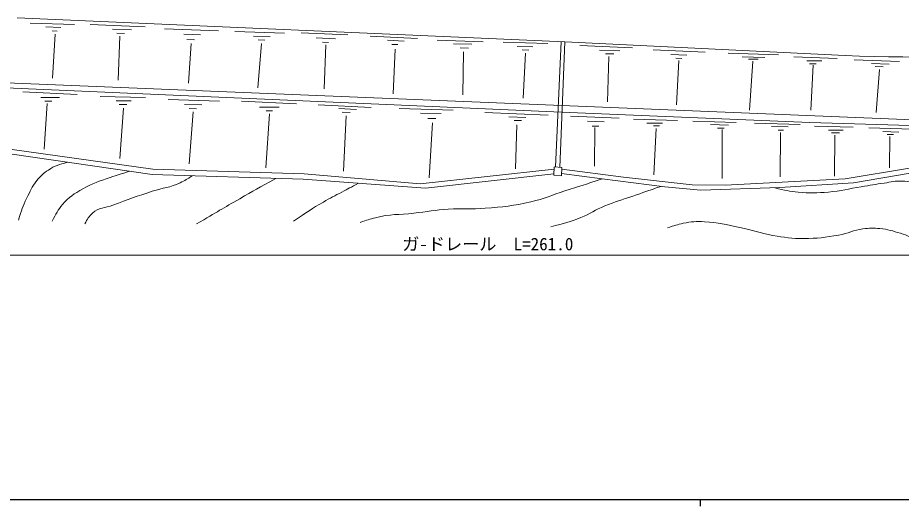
# Model space of a CAD drawing. Units: millimetres, scale not verified. Extents: x 40000 to 680000, y 20000 to 380000.
# Drawn here: x 268474 to 397363, y 204000 to 275286 of the extents above; entities that cross this region are included whole.
import ezdxf
from ezdxf.enums import TextEntityAlignment as Align

# ---------------------------------------------------------------- set-up
doc = ezdxf.new("R2010")
doc.units = ezdxf.units.MM
doc.header["$LTSCALE"] = 1000
for name, color, linetype, lineweight in [('M-BGD', 7, 'Continuous', 13), ('M-STR-HTXT', 7, 'Continuous', 13), ('M-TTL-BAND', 7, 'Continuous', 25)]:
    doc.layers.add(name, color=color, linetype=linetype, lineweight=lineweight)
doc.styles.add('ＭＳ ゴシック', font='')
doc.styles.get('ＭＳ ゴシック').set_extended_font_data('MS Gothic')

msp = doc.modelspace()

# ---------------------------------------------------------------- linework, layer by layer
at = {"layer": 'M-BGD'}
for p, q in [((348275, 271776), (268377, 275286)), ((270292, 274478), (276741, 274271)), ((272599, 273946), (274788, 273857)), ((273487, 273354), (274226, 273324)), ((279048, 274271), (287081, 273942)), ((282282, 273601), (285057, 273535)), ((289872, 273663), (297780, 273347)), ((300145, 273280), (307383, 273023)), ((273930, 272881), (273546, 266461)), ((282927, 273022), (284070, 272983)), ((283387, 272601), (283137, 266159)), ((292692, 272874), (295138, 272795)), ((293146, 272105), (294290, 272066)), ((302886, 272590), (305312, 272530)), ((303557, 272037), (304543, 271998)), ((309809, 273063), (316652, 272767)), ((312018, 272333), (314838, 272195)), ((319891, 272585), (326774, 272230)), ((322396, 272013), (324841, 271875)), ((329649, 272018), (336379, 271742)), ((293777, 271513), (293392, 265725)), ((304030, 271525), (303498, 265056)), ((312925, 271702), (313832, 271663)), ((313438, 271327), (313181, 264888)), ((323027, 271382), (323915, 271362)), ((323520, 270672), (323224, 264183)), ((332020, 271485), (334702, 271426)), ((333026, 270874), (334209, 270854)), ((339273, 271695), (345821, 271498)), ((341324, 271084), (343592, 271044)), ((347729, 271800), (346928, 253490)), ((348275, 271776), (347542, 253450)), ((348275, 271776), (389195, 269766)), ((350469, 271216), (358141, 270901)), ((333519, 270282), (333416, 264011)), ((342074, 270571), (343026, 270565)), ((342567, 270098), (342192, 263530)), ((353349, 270526), (356287, 270447)), ((354236, 270033), (355439, 269994)), ((354690, 269639), (354512, 263022)), ((361169, 270577), (368772, 270252)), ((363746, 269897), (366060, 269818)), ((364483, 269384), (365364, 269345)), ((372102, 270088), (379438, 269851)), ((374136, 269552), (377436, 269499)), ((381706, 269578), (388007, 269312)), ((364930, 269042), (364558, 262574)), ((375083, 269223), (376490, 269223)), ((375688, 268921), (375228, 261798)), ((383599, 268996), (385756, 268983)), ((383981, 268562), (384954, 268576)), ((384480, 268352), (384145, 261811)), ((390476, 269148), (397082, 268911)), ((393020, 268595), (395603, 268516)), ((393533, 268161), (394716, 268122)), ((394164, 267708), (393715, 261471)), ((261197, 265995), (409521, 259945)), ((265151, 265118), (347814, 261503)), ((269219, 264460), (277167, 264065)), ((271862, 263651), (274563, 263651)), ((272434, 263099), (273459, 263119)), ((280510, 263794), (287136, 263637)), ((282817, 263143), (285006, 263143)), ((290425, 263341), (297919, 263124)), ((301129, 263094), (309155, 262719)), ((272789, 262764), (272335, 256108)), ((283271, 262611), (284414, 262611)), ((283921, 262078), (283394, 254757)), ((292811, 262631), (295316, 262572)), ((293501, 262039), (294566, 262000)), ((303751, 262246), (306611, 262207)), ((304718, 261674), (305664, 261694)), ((312286, 262559), (320057, 262204)), ((315323, 262026), (317907, 261888)), ((324099, 262021), (331998, 261785)), ((294093, 261546), (293477, 253973)), ((305191, 261240), (304693, 253391)), ((315816, 261513), (316960, 261454)), ((316388, 260961), (316023, 252895)), ((327206, 261341), (330223, 261282)), ((328300, 260601), (329483, 260601)), ((336630, 261461), (345860, 261086)), ((342616, 260737), (340101, 260810)), ((347814, 261503), (384038, 260004)), ((349114, 260902), (356194, 260646)), ((358304, 260459), (364694, 260281)), ((328981, 259950), (328515, 251919)), ((340890, 260297), (341955, 260278)), ((341304, 259666), (341087, 253217)), ((351599, 260192), (354005, 260113)), ((352249, 259462), (353266, 259480)), ((352653, 259269), (352617, 253612)), ((360227, 259920), (362514, 259880)), ((361200, 259525), (362067, 259512)), ((361594, 259105), (361246, 252340)), ((366965, 260209), (373296, 259972)), ((369533, 259681), (372154, 259611)), ((370559, 259155), (371540, 259146)), ((375936, 259908), (382602, 259724)), ((378408, 259421), (380840, 259382)), ((384038, 260004), (409612, 259204)), ((384676, 259448), (390356, 259329)), ((392625, 259226), (399041, 259042)), ((371216, 258953), (371238, 251823)), ((379407, 258882), (380183, 258895)), ((379722, 258553), (379699, 252068)), ((386727, 258876), (388857, 258876)), ((387200, 258501), (388344, 258481)), ((387654, 258146), (387595, 252170)), ((394650, 258660), (396990, 258581)), ((395294, 258266), (396241, 258266)), ((395702, 257950), (395636, 253378)), ((288108, 252400), (267679, 255363)), ((267683, 256054), (288187, 253163)), ((288187, 253163), (310238, 252526)), ((327178, 251067), (346728, 253202)), ((346669, 252307), (346748, 253502)), ((346748, 253502), (347856, 253429)), ((347856, 253429), (347777, 252234)), ((347840, 253185), (356861, 252034)), ((389162, 251765), (398575, 253349)), ((288108, 252400), (310139, 251723)), ((310139, 251723), (327963, 250394)), ((327178, 251067), (310238, 252526)), ((327963, 250394), (346681, 252494)), ((347777, 252234), (346669, 252307)), ((347798, 252550), (353747, 251759)), ((353747, 251759), (362888, 250606)), ((356861, 252034), (366879, 250910)), ((371678, 250844), (389162, 251765)), ((390370, 251205), (398656, 252590)), ((362888, 250606), (368124, 250103)), ((366879, 250910), (371678, 250844)), ((368124, 250103), (379639, 250495)), ((379639, 250495), (390370, 251205))]:
    msp.add_line(p, q, dxfattribs=at)
msp.add_arc((400753, 572173), 302628, 267.81108, 280.47936, dxfattribs=at)
for points, knots in [([(363264, 244613), (364289, 244989), (364640, 245096), (365552, 245284), (366740, 245528), (367437, 245579), (368648, 245520), (370690, 245421), (371810, 245085), (373816, 244692), (375705, 244322), (376710, 243858), (378608, 243533), (380360, 243234), (381357, 243043), (383134, 243060), (385131, 243080), (386254, 243225), (388222, 243563), (389634, 243805), (390352, 244294), (391772, 244480), (392732, 244606), (393286, 244602), (394250, 244517), (395442, 244412), (396086, 244163), (397237, 243837), (398317, 243531), (398844, 243118), (399929, 242831), (401867, 242319), (402984, 241936), (404988, 241973), (406854, 242008), (407896, 242233), (409721, 242624), (412005, 243113), (413314, 243375), (415468, 244280), (417562, 245161), (418642, 245881), (420526, 247150), (422025, 248159), (422808, 248811), (424188, 249978), (426049, 251553), (426965, 252581), (428846, 254131), (429682, 254820), (429958, 255052), (431009, 255867)], [0, 0, 0, 0, 1, 1, 1, 2, 2, 2, 3, 3, 3, 4, 4, 4, 5, 5, 5, 6, 6, 6, 7, 7, 7, 8, 8, 8, 9, 9, 9, 10, 10, 10, 11, 11, 11, 12, 12, 12, 13, 13, 13, 14, 14, 14, 15, 15, 15, 16, 16, 16, 17, 17, 17, 17]), ([(378901, 250470), (380461, 250081), (380978, 249976), (382334, 249830), (384039, 249648), (385015, 249708), (386722, 249853), (388611, 250014), (389643, 250324), (391515, 250623), (392823, 250832), (393552, 250980), (394865, 251155), (395891, 251292), (396464, 251499), (397498, 251451), (398564, 251402), (399152, 251230), (400190, 250978), (402363, 250449), (403472, 249783), (405618, 249153), (406819, 248801), (407467, 248433), (408714, 248325), (410196, 248197), (411053, 248147), (412521, 248384), (413526, 248546), (414081, 248715), (415042, 249053), (416563, 249589), (417445, 249856), (418848, 250651), (420099, 251359), (420715, 251893), (421898, 252710), (423370, 253726), (423834, 254066), (425628, 255365)], [0, 0, 0, 0, 1, 1, 1, 2, 2, 2, 3, 3, 3, 4, 4, 4, 5, 5, 5, 6, 6, 6, 7, 7, 7, 8, 8, 8, 9, 9, 9, 10, 10, 10, 11, 11, 11, 12, 12, 12, 13, 13, 13, 13]), ([(268572, 245751), (269065, 247250), (269210, 247723), (269785, 248916), (270293, 249969), (270541, 250600), (271264, 251519), (271816, 252220), (272215, 252553), (272950, 253057), (273927, 253727), (274479, 253834), (275762, 254191)], [0, 0, 0, 0, 1, 1, 1, 2, 2, 2, 3, 3, 3, 4, 4, 4, 4]), ([(273527, 245580), (274064, 246726), (274316, 247171), (275036, 248036), (275963, 249150), (276715, 249580), (277965, 250314), (279421, 251169), (280366, 251407), (281958, 251970), (283056, 252359), (283438, 252484), (284798, 252880)], [0, 0, 0, 0, 1, 1, 1, 2, 2, 2, 3, 3, 3, 4, 4, 4, 4]), ([(278290, 245225), (278626, 245933), (278856, 246250), (279385, 246764), (280284, 247639), (281197, 247508), (282372, 247947), (284597, 248778), (285848, 249233), (288104, 249973), (289688, 250493), (290697, 250468), (292186, 251216), (292887, 251567), (293168, 251708), (293922, 252221)], [0, 0, 0, 0, 1, 1, 1, 2, 2, 2, 3, 3, 3, 4, 4, 4, 5, 5, 5, 5]), ([(294569, 245197), (297620, 246998), (298398, 247461), (300870, 248880), (302911, 250051), (303562, 250418), (306113, 251847)], [0, 0, 0, 0, 1, 1, 1, 2, 2, 2, 2]), ([(318448, 245396), (319446, 245784), (319788, 245868), (320667, 246106), (322789, 246679), (324074, 246501), (326258, 246756), (328222, 246987), (329314, 247211), (331287, 247348), (333388, 247494), (334579, 247302), (336678, 247481), (339294, 247704), (340781, 247805), (343334, 248413), (345318, 248885), (346363, 249387), (348304, 250010), (350430, 250694), (351094, 250907), (353747, 251759)], [0, 0, 0, 0, 1, 1, 1, 2, 2, 2, 3, 3, 3, 4, 4, 4, 5, 5, 5, 6, 6, 6, 7, 7, 7, 7]), ([(308716, 245592), (310754, 246972), (311312, 247384), (313064, 248387), (314107, 248984), (314711, 249285), (315771, 249851), (316707, 250352), (317003, 250508), (318173, 251124)], [0, 0, 0, 0, 1, 1, 1, 2, 2, 2, 3, 3, 3, 3]), ([(346230, 244760), (348295, 245292), (348950, 245442), (350608, 246120), (352015, 246696), (352704, 247240), (354106, 247829), (355663, 248482), (356594, 248695), (358188, 249249), (359799, 249808), (360302, 249982), (362313, 250678)], [0, 0, 0, 0, 1, 1, 1, 2, 2, 2, 3, 3, 3, 4, 4, 4, 4])]:
    msp.add_open_spline(points, degree=3, knots=knots, dxfattribs=at)
at = {"layer": 'M-STR-HTXT'}
msp.add_line((236389, 240618), (410923, 240618), dxfattribs=at)
at = {"layer": 'M-TTL-BAND'}
for p, q in [((40000, 205000), (579000, 205000)), ((368000, 205000), (368000, 204000))]:
    msp.add_line(p, q, dxfattribs=at)

# ---------------------------------------------------------------- texts
at = {"layer": 'M-STR-HTXT', "style": 'ＭＳ ゴシック'}
msp.add_text('ガ-ドレール  L=261.0', height=1833, dxfattribs=at).set_placement((324556, 240799), align=Align.BOTTOM_LEFT)

doc.saveas('drawing.dxf')
